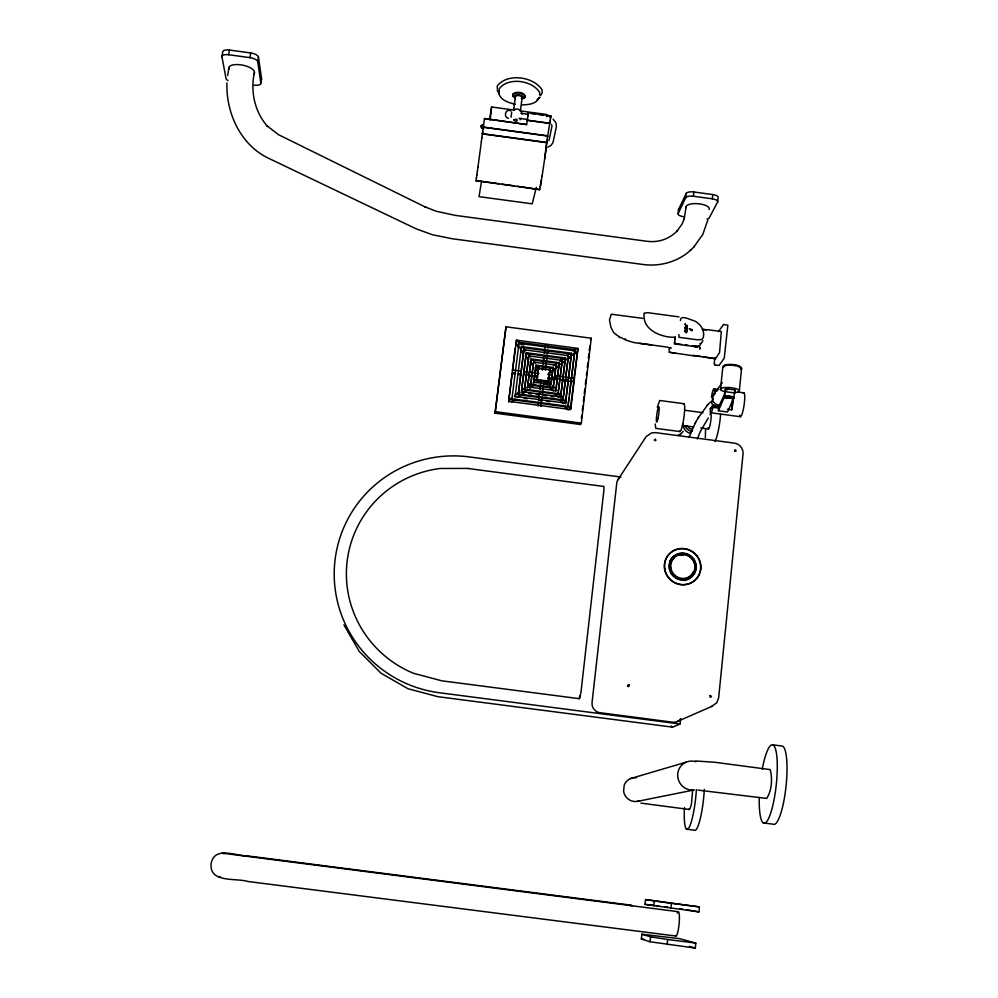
<?xml version="1.0" encoding="UTF-8"?>
<svg xmlns="http://www.w3.org/2000/svg" width="998" height="998" viewBox="0 0 998 998"><rect width="100%" height="100%" fill="white"/><g stroke="black" fill="none" stroke-linecap="round" stroke-linejoin="round"><path stroke-width="1.5" d="M686.799 330.924C686.898 333.344 685.95 332.184 685.751 332.109M539.606 94.947L539.631 92.365C532.009 80.164 508.132 76.834 499.175 88.797L499.287 91.392M686.387 332.821L686.187 331.922M670.868 347.491L670.918 348.514L667.899 347.179L633.905 342.551L625.16 339.894M685.988 329.153L687.135 328.205M527.992 113.797L528.241 112.724L550.746 115.793L550.572 117.727M669.134 348.926L669.296 352.257L693.011 355.737M685.988 328.18L685.065 327.768M687.51 325.51L686.499 325.523M685.651 326.62L686.711 326.271M686.824 331.236L685.875 331.598L685.975 330.612M528.154 113.685L528.241 112.724M627.605 685.913L629.289 685.376L627.605 685.327A1.372 1.347 51.3 0 0 628.64 686.649L628.99 685.002L627.892 686.287M627.567 686.225L628.99 685.002M685.426 324.288L685.102 324.774M686.237 331.224L685.663 331.473L686.761 331.411M705.574 429.065L705.349 437.623M718.41 410.752C718.485 403.142 725.047 397.179 725.272 389.482L725.858 388.709L735.152 389.956L733.68 398.077L727.554 411.974L718.41 410.752L724.411 396.842L725.858 388.709M713.183 405.475L713.233 404.701L714.718 405.338A7.572 7.26 29.9 0 0 718.348 406.81M686.587 329.328C685.065 328.13 687.023 327.257 686.587 328.267M685.564 329.752C685.264 330.887 686.449 329.44 686.699 330.301M687.148 328.267C683.493 328.804 687.684 330.962 685.726 329.889M685.401 324.288L685.663 325.223M699.985 347.516L699.823 349.15L699.922 348.053M674.81 339.669L675.135 336.725L674.536 342.526L675.509 344.011L697.215 346.917L699.199 346.418M685.065 323.976L685.04 324.45M514.619 110.129L491.615 106.986L490.13 120.034M526.595 124.55L484.467 118.562L483.257 127.257L547.653 136.027L549.786 123.228L527.281 120.159L526.595 124.55L484.467 118.562M550.734 116.354L550.422 119.036M685.913 329.552C686.998 326.309 685.302 331.623 685.564 328.791M687.135 327.07L685.601 326.833L685.813 325.822L685.663 326.857L687.148 327.057M711.499 396.967L714.493 392.963L714.531 389.282A12.076 1.796 -81.8 0 0 712.347 392.251L711.524 396.967L713.034 396.742M678.914 334.517L678.977 337.312L696.978 339.757L701.557 339.619L703.291 337.598C705.099 330.475 700.421 323.514 694.009 320.707C690.441 320.096 680.386 314.071 680.424 320.483M685.589 329.714L685.751 329.864M695.319 948.1L695.818 943.085L679.563 938.656L641.864 934.228L641.365 939.031L650.085 941.763L695.319 948.1L689.418 946.391M698.937 911.885L699.436 906.908L645.506 899.585L645.007 904.35L698.937 911.885L687.036 909.802M727.355 409.267L731.659 409.841L732.757 399.013M734.466 391.478L735.152 389.956M739.343 390.705L741.614 368.137M528.054 114.645L528.167 113.186M498.813 183.732L476.058 180.65L539.718 189.632L517.014 186.202M720.494 389.507L722.814 366.99A9.456 2.607 5 0 1 734.004 365.131A9.456 2.607 5 0 1 740.666 369.385M667.163 944.507L667.674 939.505L650.609 936.81L641.864 934.228M670.881 908.305L671.392 903.327L645.506 899.585M650.085 941.763L650.609 936.81M653.815 905.947L654.326 901.032M714.668 357.596L714.294 363.946L715.042 364.944L719.047 365.48L724.249 358.157L727.841 325.211L723.587 324.462L718.535 331.523M710.302 408.619L710.277 412.261A12.076 1.796 -81.8 0 0 712.447 409.43L713.271 404.714L710.277 408.606L711.212 408.731M671.367 725.97A30.863 4.653 -83.2 0 0 672.839 727.055L680.025 723.999L680.511 719.371M707.021 219.036A6.462 2.283 4.7 0 0 709.241 217.838L717.624 201.995A6.624 2.395 4.6 0 0 712.31 198.827L712.772 194.56L693.822 191.99A6.612 2.42 4.8 0 0 686.2 193.425L678.578 209.468L678.129 213.622A6.45 2.283 5 0 0 683.405 216.653M717.624 201.995L718.073 197.741A6.624 2.408 4.6 0 0 712.772 194.56M678.129 213.622L685.738 197.666L686.2 193.425M686.063 206.948L684.191 219.086L684.391 218.375L682.17 223.876L677.031 231.187L677.517 230.663C668.91 239.42 658.119 242.813 646.517 241.229L455.175 215.356L436.238 211.264L424.986 206.873L426.158 207.434L278.542 134.718L266.953 125.798L267.589 126.434C254.64 111.913 250.174 91.08 254.49 72.28M685.738 197.666A6.612 2.395 4.8 0 1 693.373 196.244L693.822 191.99M685.913 331.598L685.127 331.311L685.913 330.163M685.638 326.808L686.025 325.71M686.449 328.691L684.952 328.117L686.923 329.477L685.975 328.716L687.123 328.117M468.898 468.411L440.106 468.486A108.108 106.836 16.8 0 0 347.267 560.227A108.108 106.836 16.8 0 0 413.471 673.276L441.802 680.811L579.327 698.687L579.676 695.606M542.089 176.159L544.634 159.069A34.319 1.397 -82 0 0 546.717 142.664L546.817 141.928M685.863 327.219L684.815 327.806M581.385 418.387L581.734 415.305M582.271 410.689L582.82 406.074M583.356 401.458L583.892 396.842M584.254 393.761L584.791 389.145M585.327 384.529L585.863 379.914M586.4 375.31L586.762 372.229M587.298 367.613L587.834 362.998M588.371 358.382L588.907 353.766M589.269 350.685L589.806 346.069M581.36 423.115L591.24 338.222L505.998 326.795L494.971 413.135L580.661 424.537L581.36 423.115L495.37 411.663L494.971 413.135M685.489 330.862L685.551 330.188M685.626 327.394L685.289 327.855M685.564 327.494C684.379 327.893 686.961 329.165 685.376 329.041M562.884 400.647L568.436 355.687L523.95 349.737L523.701 350.572L518.261 394.709L562.884 400.647L568.436 355.687M571.293 354.078L565.404 403.866L571.617 353.255L521.455 346.543L521.206 347.379L571.293 354.078L571.617 353.255M567.924 407.097L574.798 350.822L518.948 343.349L511.849 399.624L567.924 407.097L568.161 405.088M568.336 403.566L569.06 397.454M569.409 394.422L574.798 350.822M554.639 375.647L574.212 378.267L570.345 409.043L570.681 408.307L567.887 404.739M519.883 343.399L518.224 341.266L516.216 341.004L516.453 340.156L577.967 348.389L573.875 379.053L574.212 378.267M577.967 348.389L570.769 409.579L508.868 401.333M546.767 142.165L546.879 141.429M548.276 381.972L549.923 369.871L538.521 368.349L538.246 369.16L536.874 380.45L548.276 381.972L549.923 369.871M550.784 385.191L553.117 367.439L536.001 365.143L533.668 382.908L536.001 365.143M553.117 367.439L551.083 384.405L533.942 382.122M553.379 386.189L556.098 365.143L533.656 362.137L533.394 362.96L530.674 385.203L553.141 388.197L556.098 365.143M555.649 391.403L559.292 362.698L531.148 358.943L527.48 387.648L531.148 358.943M559.292 362.698L555.948 390.642L527.73 386.875M558.007 394.422L562.273 360.415L528.803 355.937L524.474 389.944L558.007 394.422L558.244 392.414L566.028 402.369M558.418 390.954L562.273 360.415M565.454 357.97L560.527 397.641L565.454 357.97L526.295 352.743L521.517 390.393L525.272 387.523M527.892 115.955L528.104 114.346M536.874 380.45L538.521 368.349M538.034 405.238L538.396 402.219M538.758 399.2L539.669 391.653M540.043 388.634L540.953 381.074M542.326 369.759L542.687 366.765M543.049 363.759L543.96 356.261M544.322 353.267L544.683 350.261M538.122 406.011L538.458 403.167M539.307 396.231L538.808 400.323L542.238 400.784M539.469 394.834L539.831 391.915M540.143 389.345L540.529 386.076M540.804 383.856L541.24 380.238M542.513 369.722L542.937 366.241M543.174 364.258L544.172 355.987M544.496 353.354L545.519 344.921L548.351 345.308L548.014 348.115M540.879 405.625L541.789 398.065M542.887 389.008L543.798 381.461M545.894 364.145L546.255 361.139M546.617 358.145L546.979 355.138M540.978 406.386L541.34 403.367M541.664 400.709L542.076 397.316M542.326 395.208L543.349 386.725M543.648 384.23L544.085 380.675M545.357 370.108L547.016 356.373M547.341 353.729L547.69 350.834M515.055 397.167L521.455 346.543M546.829 141.629L546.941 140.918M518.261 394.709L523.95 349.737M526.295 352.743L521.517 391.64L560.839 396.88M524.474 389.944L528.803 355.937M530.674 385.203L533.656 362.137M686.474 331.66L685.314 330.326L686.674 331.523L685.751 331.111M495.37 411.663L505.998 326.795M508.843 399.312L512.036 373.651L512.261 372.865L515.217 373.252M515.168 348.327L512.386 370.832L512.61 370.033L516.889 370.607M508.643 402.082L516.453 340.156M522.091 97.729L520.395 111.215C519.771 108.732 515.13 108.246 513.633 110.192L515.355 96.706C516.527 94.311 523.688 95.746 521.43 98.465M482.471 133.171L482.371 133.907L546.717 142.664M546.904 141.08L547.016 140.381M481.348 141.803L481.909 137.549M482.508 132.871L482.608 132.16M481.872 137.736L482.408 133.67L546.767 142.44A34.743 1.422 -82 0 1 544.634 159.069M482.433 133.408L482.533 132.672M482.658 131.736L483.132 128.168M481.373 141.666L477.917 167.439M482.583 132.31L482.67 131.624M546.979 140.506L547.478 136.938M527.93 115.805L527.468 119.086M483.194 127.756L483.281 127.045L547.665 135.815L547.565 136.526M483.119 128.293L483.207 127.594M550.235 120.533L550.459 118.887M477.381 171.307L477.93 167.252M476.882 174.899L477.406 171.07M476.42 178.143L476.919 174.613M476.021 180.987L476.458 177.819M489.569 119.66L491.615 106.986M549.998 122.155L550.222 120.508M714.568 392.239L715.404 393.087L712.422 397.092M254.191 85.154A7.223 2.819 10.9 0 0 260.84 83.196L261.538 78.642L258.47 57.086A7.423 2.994 11.1 0 0 250.698 52.956L229.44 50.05A7.435 2.994 11.4 0 0 222.691 52.195L221.955 56.874L226.022 78.443A7.236 2.819 11.2 0 0 228.031 80.564M260.84 83.196L257.746 61.764A7.423 2.982 11.1 0 0 249.974 57.647L250.698 52.956M257.746 61.764L258.47 57.086M221.955 56.874A7.448 2.969 11.4 0 1 228.692 54.74L229.44 50.05M227.694 75.386L228.829 68.151M547.478 137.063L547.578 136.364M527.48 118.899L527.256 120.396L549.773 123.465L549.998 121.981M481.498 181.511L479.04 196.643L532.233 203.842L536.288 187.387M542.101 175.96L540.267 186.801M541.477 179.765L539.718 189.632M527.855 114.545L528.042 113.41M539.307 97.33C536.774 104.191 527.792 104.802 521.642 104.927M550.297 117.602L550.746 115.793M657.295 407.221L659.728 400.485L683.929 403.716M550.459 116.866L550.671 116.267L546.168 115.643M707.832 219.959L702.792 234.468L693.847 247.005M511.7 112.138L511.013 117.277M686.786 326.371L686.387 327.668M731.659 409.841L731.759 409.467A12.076 1.921 -81.7 0 0 733.505 397.466M518.224 341.266L517.987 342.114L545.232 345.757L545.519 344.921M518.711 344.185L518.948 343.349M511.849 399.624L512.086 398.863L568.249 406.348M685.077 331.685L686.212 331.885M685.139 331.224L686.063 329.128M644.234 313.36C641.664 329.203 660.439 337.361 673.563 337.249M548.351 345.308L548.064 346.144L575.285 349.787L575.621 348.951L577.63 349.225M548.987 140.618L552.006 125.998L551.57 124.563M688.969 437.398L695.581 422.391M697.377 438.958L700.097 431.947L708.281 417.962M590.529 339.919L591.24 338.222M724.124 397.541L733.455 398.676M512.635 95.084L513.122 93.762C516.59 91.305 522.79 91.916 525.173 95.596L524.686 97.704L522.727 98.777M697.926 418.274L707.707 404.789M695.082 423.289L698.438 417.364M702.941 340.63L700.933 343.848M520.095 119.797L521.168 118.3M540.579 95.546L542.139 92.914L542.176 90.032C533.768 76.434 507.134 72.717 497.229 86.078L497.353 88.972M685.713 330.65L685.127 331.872M691.926 329.777L691.09 329.44L692.412 330.313L690.129 328.953M617.712 480.088L646.267 436.463L651.744 432.858L655.536 432.633L734.279 443.112C739.468 443.673 743.622 448.713 743.036 453.915L718.66 697.814L716.714 702.854L711.387 706.534M715.516 358.656L719.558 352.581L721.317 331.536L707.657 329.702M713.582 394.422L722.303 382.671M682.632 432.059L683.156 431.373M682.121 432.708L678.702 435.427L679.613 434.916M706.921 405.575L710.501 402.007M226.933 82.921C225.91 112.375 240.219 144.111 267.352 157.684L416.178 228.841L432.558 234.779L451.957 238.697L643.461 264.532C660.352 266.753 678.291 261.651 690.841 249.974M690.342 250.461L694.359 246.506M644.259 313.272L647.403 312.636L678.977 316.877M540.105 97.33L537.086 99.6M513.047 94.348C516.515 91.903 522.715 92.502 525.098 96.182L525.11 96.981M508.893 400.073L512.099 397.616M514.494 395.782L519.284 392.114M527.668 385.69L531.26 382.933M533.656 381.099L537.248 378.354M548.675 369.597L551.195 367.663M553.641 365.792L557.308 362.985M559.741 361.114L564.631 357.371M567.076 355.5L569.521 353.629M573.176 350.822L575.621 348.951M509.891 399.886L512.348 398.002M517.263 394.235L519.721 392.351M523.401 389.532L525.859 387.648M528.316 385.777L531.996 382.945M534.454 381.074L536.912 379.19M560.651 361.002L563.097 359.13M511.725 401.533L514.344 399.524M517.076 397.429L520.482 394.834M522.927 392.95L526.607 390.131M529.489 387.923L533.98 384.48M536.425 382.608L538.883 380.725M549.237 372.79L552.817 370.046M555.187 368.225L577.393 351.209M511.662 402.157L515.342 399.337M517.8 397.454L521.48 394.634M523.938 392.75L527.63 389.919M530.088 388.035L534.99 384.28M537.448 382.396L539.906 380.512M547.79 374.462L558.768 366.054M561.213 364.183L564.868 361.388M567.301 359.517L570.968 356.71M573.401 354.839L577.056 352.032M523.95 97.729L524.761 97.118M674.573 342.514L674.573 343.699L677.916 344.372M546.417 114.708L546.879 116.729M677.929 435.415L680.611 434.654M677.131 721.554L712.372 706.172M547.752 147.255L550.896 145.446L552.967 142.702L556.422 126.484L555.898 122.679L553.092 119.149M685.776 329.39L686.686 327.955M521.879 99.463L523.825 97.342C521.854 94.311 515.916 93.475 513.621 96.444L515.629 98.914M630.462 778.577L686.137 762.173M685.464 328.317L685.925 328.554M685.826 329.44L685.576 328.766L686.487 328.891M637.023 801.444L694.246 789.942A14.608 14.197 60.2 0 1 677.692 774.361A14.608 14.197 60.2 0 1 695.88 761.711M698.725 345.957L692.2 345.77M629.726 905.411L632.383 905.71M218.462 876.78L220.421 876.793M695.656 760.975L714.568 762.247L770.194 769.608C772.527 778.777 771.891 790.453 766.701 798.437L697.939 790.092M702.667 329.589L706.858 329.827L702.268 329.215M686.1 345.458L685.688 345.408M641.365 939.031L643.897 939.255M688.133 345.296L685.227 344.946M645.007 904.35L653.079 905.286M694.396 346.605L697.228 346.942M671.392 903.327L699.436 906.908M655.948 905.623L658.905 905.997M664.818 906.758L667.774 907.132M679.613 908.642L682.57 909.016M678.341 911.71L222.167 853.14L224.226 853.714M675.871 936.037L247.654 881.446C235.778 877.729 209.331 883.317 211.102 863.719C214.308 845.381 236.414 856.309 248.215 855.997L631.098 905.161M667.674 939.505L695.818 943.085M689.206 809.478L640.916 803.128M763.395 822.938L773.001 824.173A39.421 8.246 -84 0 0 785.763 788.62A39.421 8.246 -84 0 0 782.357 746.067L772.776 744.82M686.562 829.176L694.284 830.174A31.736 5.327 -83.8 0 0 704.314 789.331M680.025 723.999L439.482 692.762A120.234 118.812 16.8 0 1 335.141 559.204A120.234 118.812 16.8 0 1 469.484 456.947L620.968 477.032M672.365 727.105L437.823 696.666L407.933 688.707L381.099 673.251L359.255 651.457L343.911 624.86M639.543 343.349L651.582 344.946M468.798 468.586L603.428 486.413A8.92 0.873 -82.3 0 1 603.541 493.374L581.36 688.857A9.119 0.911 -82.9 0 1 579.327 698.687M642.687 318.337L611.275 314.233L609.479 319.971L610.901 327.257L613.683 332.646L619.858 337.411M678.054 343.973L681.634 344.46M700.459 356.448L692.999 355.45L715.366 358.706L703.44 356.847M520.719 344.46L523.775 344.871M523.701 350.572L525.709 350.834L522.59 346.855M526.046 353.566L565.142 358.793M530.886 359.754L558.98 363.509M725.272 389.482L727.592 389.794M714.119 388.846L718.585 389.445M737.896 392.027L743.847 392.825M535.739 365.954L552.817 368.237M725.546 391.727L734.84 392.963M714.755 390.33L717.624 390.717M724.748 395.57L734.029 396.805M724.685 395.807L733.979 397.042M724.635 396.031L733.917 397.266M724.573 396.256L733.854 397.491M724.523 396.456L733.804 397.703M724.461 396.655L733.742 397.89M724.348 397.004L733.68 398.077M724.286 397.167L733.567 398.402M724.236 397.304L733.505 398.551M518.311 370.794L521.206 371.181M523.838 371.53L526.981 371.955M529.352 372.266L538.546 373.501M549.125 374.911L552.069 375.31M554.164 376.408L557.196 376.82M517.962 373.626L521.131 374.038M523.488 374.362L537.386 376.209M547.964 377.631L568.186 380.325M571.031 380.712L573.875 381.086M512.036 373.651L515.068 374.063M518.112 374.462L521.143 374.874M528.74 375.884L531.772 376.296M534.816 376.695L537.847 377.107M547.752 378.429L556.859 379.639M559.89 380.051L573.551 381.872M537.136 379.664L548.563 381.199M544.933 384.405L547.49 384.741M712.996 407.346L718.735 408.12M530.936 384.417L553.441 387.424M710.676 412.748L740.366 416.702M684.566 410.228L702.991 412.685M524.723 389.183L558.319 393.661L560.14 396.006M521.268 392.401L524.249 392.8M528.715 393.399L531.697 393.798M536.163 394.385L539.145 394.784M543.798 395.408L546.742 395.794M551.058 396.381L554.09 396.78M518.511 393.948L563.196 399.899M515.292 396.406L565.716 403.13M524.125 398.364L527.218 398.788M546.767 401.383L549.786 401.795M682.383 425.485L693.123 426.907M700.796 427.93L708.468 428.953M679.95 431.573L655.773 428.354L655.187 423.988M520.844 113.323L528.279 114.333M519.01 118.313L526.719 119.361M693.373 196.244L712.31 198.827M501.844 184.143L513.97 185.79M228.692 54.74L249.974 57.647M520.756 110.965L546.829 114.52M531.173 113.597L535.677 114.209M538.671 114.62L543.174 115.232M675.421 353.242L669.309 352.257M686.013 328.729L686.562 328.916M515.342 104.204C508.992 102.931 498.289 99.663 498.863 91.329M508.406 118.3C503.765 117.677 504.851 109.693 509.491 110.329L510.764 110.903M685.277 331.548L685.426 331.573M689.693 329.066L689.144 328.579M621.043 337.449L622.328 338.21M689.992 329.465L692.051 330.837M499.162 93.912L497.204 90.207M618.885 336.426L620.02 337.723M714.431 364.158L715.042 364.944M527.268 352.83L530.549 357.034M532.882 360.004L535.402 363.222M537.56 365.979L539.431 368.374M548.376 379.814L551.17 383.369M553.029 385.739L556.747 390.492M537.161 366.628L539.082 369.085M548.089 380.587L549.948 382.958M561.999 398.377L563.858 400.747M523.651 352.805L515.966 342.988L515.729 343.823L518.611 347.504M525.572 355.263L528.453 358.956M530.375 361.413L533.256 365.093M535.178 367.551L538.059 371.231M545.207 380.363L553.678 391.191M555.549 393.599L558.381 397.204M560.252 399.612L563.383 403.604M565.903 406.822L568.423 410.041M520.532 349.961L523.401 353.641M525.322 356.086L528.204 359.767M530.113 362.224L532.994 365.904M535.876 369.584L538.745 373.252M544.908 381.136L547.69 384.692M549.549 387.062L552.331 390.617M555.113 394.173L556.971 396.555M559.753 400.111L561.6 402.481M564.381 406.036L567.163 409.592M512.735 95.284L513.172 96.095M513.097 96.681L512.71 94.486M521.517 112.238L522.029 114.084M739.668 415.156L739.917 416.216A12.063 1.996 -81.7 0 0 743.285 409.542A12.063 1.996 -81.7 0 0 744.608 394.497L744.308 393.262A12.063 1.996 -81.7 0 0 743.273 393.187M675.022 342.252L675.159 343.275M674.498 342.551L674.573 343.699M692.674 789.88L691.527 803.328A11.814 1.934 -83.7 0 1 688.732 809.153M700.134 343.262L700.147 345.52M679.127 210.89A6.45 2.295 4.9 0 1 678.578 209.468M261.538 78.642A7.223 2.832 10.9 0 1 261.052 79.79M686.212 207.684A11.627 4.167 4.8 0 1 697.901 203.704A11.627 4.167 4.8 0 1 709.004 209.518M229.066 69.099A13.036 5.152 11.1 0 1 242.639 65.132A13.036 5.152 11.1 0 1 253.729 73.939M679.151 720.356A9.232 9.007 54.3 0 1 672.477 722.19L598.912 712.56A9.219 9.044 54 0 1 592.051 702.53L616.864 482.196A8.97 8.708 29.8 0 1 619.945 477.518M680.786 718.66A9.232 9.007 54.3 0 1 680.025 719.57M693.211 571.842A12.188 11.839 39.5 0 1 674.885 576.757A12.188 11.839 39.5 0 1 674.361 557.732M680.062 555.375A12.188 11.839 39.5 0 1 683.193 555.375M669.82 570.731A13.573 13.186 39.5 0 1 681.958 553.403A13.573 13.186 39.5 0 1 695.506 570.407A13.573 13.186 39.5 0 1 675.596 577.992M674.623 577.318A13.573 13.186 39.5 0 1 670.244 571.829M669.446 562.136A13.548 13.161 39.5 0 1 692.35 559.167A13.548 13.161 39.5 0 1 684.067 580.474M677.205 913.158A12.226 1.971 -84.4 0 1 679.201 922.738A12.226 1.971 -84.4 0 1 675.409 935.488M625.646 338.933A6.188 5.801 43 0 1 623.189 338.821M709.952 414.632A7.71 1.148 -81.9 0 1 711.15 416.59A7.71 1.148 -81.9 0 1 709.728 426.408A7.71 1.148 -81.9 0 1 708.056 427.818M720.618 414.357A21.008 3.219 -81.8 0 1 714.98 441.603M692.263 429.352A6.25 6.013 29.9 0 1 687.248 425.635M683.38 404.128A14.072 1.884 -81.9 0 1 683.817 418A14.072 1.884 -81.9 0 1 679.538 430.974M692.051 431.386A8.358 8.034 29.9 0 1 685.339 426.408M690.641 433.244A8.321 8.009 30 0 1 683.293 424.138M723.912 367.064A8.346 2.295 5 0 1 724.037 366.466M724.71 365.954A8.346 2.295 5 0 1 735.863 365.767M737.672 366.254A8.346 2.295 5 0 1 739.119 366.815M740.079 367.439A8.346 2.295 5 0 1 740.504 368.062M724.111 365.717A8.346 2.308 5 0 1 733.867 364.657A8.346 2.308 5 0 1 740.441 367.9M723.75 391.478A9.481 2.495 5.1 0 1 723.338 387.748A9.481 2.495 5.1 0 1 737.248 389.12A9.481 2.495 5.1 0 1 735.189 392.613M718.997 405.787A4.516 4.329 29.9 0 1 714.58 406.336M713.558 405.762A4.516 4.329 29.9 0 1 711.986 400.597M712.535 399.612A4.516 4.329 29.9 0 1 713.345 398.813M720.157 405.051A6.836 6.549 29.9 0 1 714.793 393.212M720.519 405.974A4.479 4.454 54.1 0 1 717.2 406.86M762.272 769.159A39.433 8.046 -83.9 0 1 776.394 753.066A39.433 8.046 -83.9 0 1 769.782 815.653A39.433 8.046 -83.9 0 1 759.278 797.477M696.392 789.668A31.736 5.19 -83.7 0 1 688.745 828.053A31.736 5.19 -83.7 0 1 684.466 807.656M639.967 800.621A12.001 11.727 63.9 0 1 623.563 791.202L624.237 785.064A12.001 11.727 63.9 0 1 636.487 777.754M734.715 451.071L735.039 449.799A1.335 1.285 33.4 0 1 736.05 451.059L734.728 451.084M710.077 695.556L710.089 697.253A1.372 1.335 52.3 0 0 711.374 696.242L710.077 695.556M655.611 440.555L655.574 439.232A1.335 1.285 28.9 0 0 654.326 440.193L655.624 440.542M481.248 125.848L481.572 127.856L483.643 128.667C480.487 129.191 480.412 124.089 483.568 124.65L481.248 125.848M513.845 119.76C516.203 124.201 520.133 117.652 513.845 119.76M670.905 567.999A12.226 11.876 39.5 0 0 690.466 575.958A12.226 11.876 39.5 0 0 687.148 555.337A12.226 11.876 39.5 0 0 670.905 567.999M664.568 569.122A18.376 17.839 39.5 0 0 693.972 581.086A18.376 17.839 39.5 0 0 688.969 550.073A18.376 17.839 39.5 0 0 664.568 569.122M664.78 568.91A18.388 17.852 39.5 0 0 694.196 580.886A18.388 17.852 39.5 0 0 689.194 549.848A18.388 17.852 39.5 0 0 664.78 568.91M669.571 568.174A13.598 13.199 39.5 0 0 691.315 577.031A13.598 13.199 39.5 0 0 687.622 554.09A13.598 13.199 39.5 0 0 669.571 568.174M658.019 418.374A7.71 0.936 -82 0 0 658.842 406.797A7.71 0.936 -82 0 0 656.422 418.112A7.71 0.936 -82 0 0 658.019 418.374"/></g></svg>
